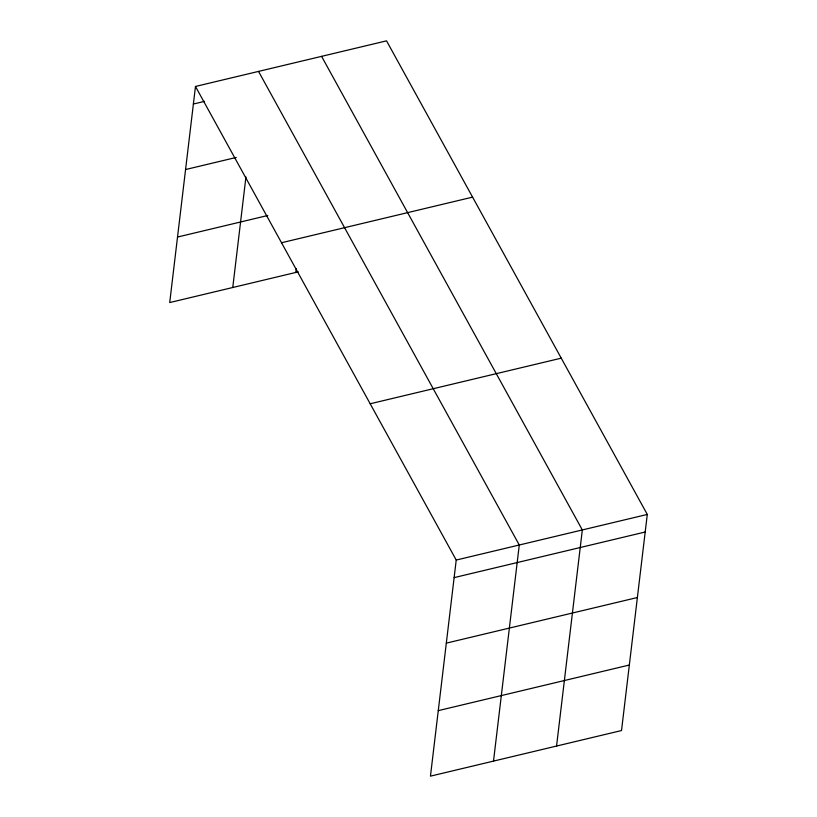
<?xml version="1.0" encoding="UTF-8"?>
<svg xmlns="http://www.w3.org/2000/svg" width="817" height="817" viewBox="0 0 817 817"><rect width="100%" height="100%" fill="white"/><g stroke="black" fill="none" stroke-linecap="round" stroke-linejoin="round"><path stroke-width="1.23" d="M195.477 86.459L456.223 560.053L430.457 776.15L621.523 730.541L647.289 514.444L386.543 40.85L195.477 86.459L169.711 302.556L298.266 271.867M232.763 287.502L245.937 176.993M295.815 272.449L296.265 268.67M493.509 761.097L519.275 545L258.529 71.406M556.561 746.044L582.327 529.957L321.581 56.353M193.384 104.025L204.516 101.369M185.571 169.538L236.266 157.436M177.524 237.042L267.772 215.494M281.528 242.741L472.583 197.132M370.183 403.772L561.238 358.163M456.223 560.053L647.289 514.444M454.129 577.619L645.195 532.01M446.317 643.132L637.383 597.523M438.269 710.637L629.335 665.028"/></g></svg>
